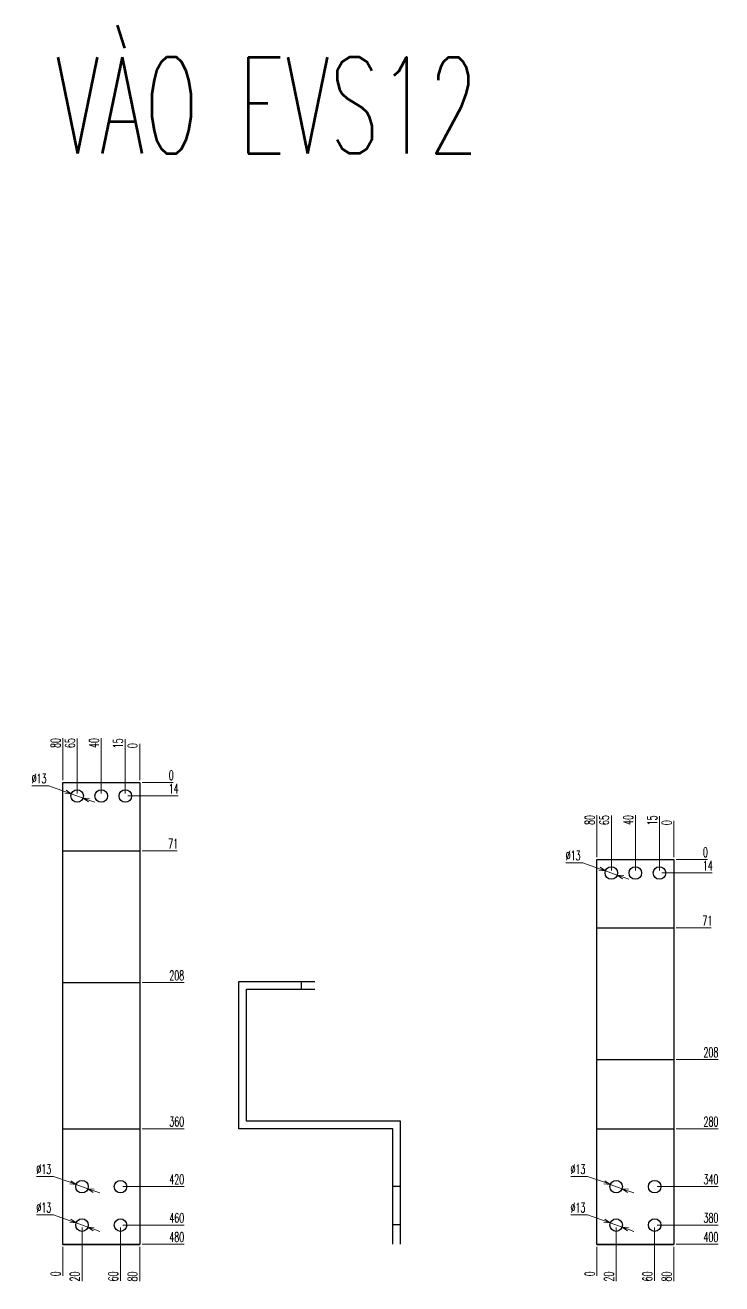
# Model space of a CAD drawing. Header units: millimetres. Extents: x 173893 to 258446, y -176540 to -123824.
# Drawn here: x 211377 to 212101, y -126380 to -125072 of the extents above; entities that cross this region are included whole.
import ezdxf
from ezdxf.enums import TextEntityAlignment as Align

# ---------------------------------------------------------------- set-up
doc = ezdxf.new("R2010")
doc.units = ezdxf.units.MM
doc.header["$LTSCALE"] = 3
doc.layers.add('@.DM. NÉT CHÍNH', color=7, linetype='Continuous')
doc.layers.add('@.VISIBLE', color=7, linetype='Continuous')
doc.styles.add('Ann_w01', font='romans.shx', dxfattribs={"width": 0.6, "bigfont": 'chineset.shx'})
doc.dimstyles.new('Dim 01_SC05', dxfattribs={"dimscale": 5, "dimtxt": 2, "dimasz": 1.3, "dimexe": 0.5, "dimexo": 0.5, "dimgap": 0.5, "dimtad": 1, "dimtoh": 1, "dimdec": 1, "dimzin": 12, "dimdsep": 46, "dimtxsty": 'Ann_w01', "dimblk": 'OPEN30', "dimcen": 1.5, "dimclrd": 6, "dimclre": 6, "dimclrt": 3, "dimadec": 1, "dimazin": 3, "dimtm": 1e-09, "dimtfac": 1, "dimtdec": 1, "dimtmove": 0, "dimatfit": 3, "dimldrblk": 'OPEN30', "dimfxl": 1, "dimtolj": 1, "dimlwd": 20, "dimlwe": 20, "dimarcsym": 0})

# ---------------------------------------------------------------- blocks, each defined once
blk = doc.blocks.new('*D3521')
at = {"layer": '@.DM. NÉT CHÍNH', "color": 6, "linetype": 'Continuous', "lineweight": 20, "transparency": 16777216}
blk.add_line((211498.6, -126339.1), (211542.3, -126339.1), dxfattribs=at)
at = {"layer": 'Defpoints', "color": 0, "linetype": 'Continuous', "transparency": 16777216}
for p in [(211456.1, -125859.1), (211496.1, -126339.1), (211524.4, -126339.1)]:
    blk.add_point(p, dxfattribs=at)
at = {"layer": '@.DM. NÉT CHÍNH', "color": 3, "linetype": 'Continuous', "transparency": 16777216, "insert": (211534.6, -126331.6), "char_height": 10, "attachment_point": 5, "style": 'Ann_w01'}
blk.add_mtext('\\A1;480', dxfattribs=at)
blk = doc.blocks.new('_Open30')
at = {"color": 0, "linetype": 'ByBlock', "lineweight": -2}
for p, q in [((-1, 0.27), (0, 0)), ((0, 0), (-1, -0.27)), ((0, 0), (-1, 0))]:
    blk.add_line(p, q, dxfattribs=at)
blk = doc.blocks.new('*D3522')
at = {"layer": '@.DM. NÉT CHÍNH', "color": 6, "linetype": 'Continuous', "lineweight": 20, "transparency": 16777216}
blk.add_line((211478.6, -126319.1), (211542.3, -126319.1), dxfattribs=at)
at = {"layer": 'Defpoints', "color": 0, "linetype": 'Continuous', "transparency": 16777216}
for p in [(211456.1, -125859.1), (211476.1, -126319.1), (211524.4, -126319.1)]:
    blk.add_point(p, dxfattribs=at)
at = {"layer": '@.DM. NÉT CHÍNH', "color": 3, "linetype": 'Continuous', "transparency": 16777216, "insert": (211534.6, -126311.6), "char_height": 10, "attachment_point": 5, "style": 'Ann_w01'}
blk.add_mtext('\\A1;460', dxfattribs=at)
blk = doc.blocks.new('*D3523')
at = {"layer": '@.DM. NÉT CHÍNH', "color": 6, "linetype": 'Continuous', "lineweight": 20, "transparency": 16777216}
blk.add_line((211478.6, -126279.1), (211542.3, -126279.1), dxfattribs=at)
at = {"layer": 'Defpoints', "color": 0, "linetype": 'Continuous', "transparency": 16777216}
for p in [(211456.1, -125859.1), (211476.1, -126279.1), (211524.4, -126279.1)]:
    blk.add_point(p, dxfattribs=at)
at = {"layer": '@.DM. NÉT CHÍNH', "color": 3, "linetype": 'Continuous', "transparency": 16777216, "insert": (211534.6, -126271.6), "char_height": 10, "attachment_point": 5, "style": 'Ann_w01'}
blk.add_mtext('\\A1;420', dxfattribs=at)
blk = doc.blocks.new('*D3524')
at = {"layer": '@.DM. NÉT CHÍNH', "color": 6, "linetype": 'Continuous', "lineweight": 20, "transparency": 16777216}
blk.add_line((211498.6, -126219.1), (211542.3, -126219.1), dxfattribs=at)
at = {"layer": 'Defpoints', "color": 0, "linetype": 'Continuous', "transparency": 16777216}
for p in [(211456.1, -125859.1), (211496.1, -126219.1), (211524.4, -126219.1)]:
    blk.add_point(p, dxfattribs=at)
at = {"layer": '@.DM. NÉT CHÍNH', "color": 3, "linetype": 'Continuous', "transparency": 16777216, "insert": (211534.6, -126211.6), "char_height": 10, "attachment_point": 5, "style": 'Ann_w01'}
blk.add_mtext('\\A1;360', dxfattribs=at)
blk = doc.blocks.new('*D3525')
at = {"layer": '@.DM. NÉT CHÍNH', "color": 6, "linetype": 'Continuous', "lineweight": 20, "transparency": 16777216}
blk.add_line((211498.6, -126067.1), (211542.3, -126067.1), dxfattribs=at)
at = {"layer": 'Defpoints', "color": 0, "linetype": 'Continuous', "transparency": 16777216}
for p in [(211456.1, -125859.1), (211496.1, -126067.1), (211524.4, -126067.1)]:
    blk.add_point(p, dxfattribs=at)
at = {"layer": '@.DM. NÉT CHÍNH', "color": 3, "linetype": 'Continuous', "transparency": 16777216, "insert": (211534.6, -126059.6), "char_height": 10, "attachment_point": 5, "style": 'Ann_w01'}
blk.add_mtext('\\A1;208', dxfattribs=at)
blk = doc.blocks.new('*D3526')
at = {"layer": '@.DM. NÉT CHÍNH', "color": 6, "linetype": 'Continuous', "lineweight": 20, "transparency": 16777216}
blk.add_line((211498.6, -125930.1), (211534.9, -125930.1), dxfattribs=at)
at = {"layer": 'Defpoints', "color": 0, "linetype": 'Continuous', "transparency": 16777216}
for p in [(211456.1, -125859.1), (211496.1, -125930.1), (211524.4, -125930.1)]:
    blk.add_point(p, dxfattribs=at)
at = {"layer": '@.DM. NÉT CHÍNH', "color": 3, "linetype": 'Continuous', "transparency": 16777216, "insert": (211530.9, -125922.6), "char_height": 10, "attachment_point": 5, "style": 'Ann_w01'}
blk.add_mtext('\\A1;71', dxfattribs=at)
blk = doc.blocks.new('*D3527')
at = {"layer": '@.DM. NÉT CHÍNH', "color": 6, "linetype": 'Continuous', "lineweight": 20, "transparency": 16777216}
blk.add_line((211483.6, -125873.1), (211536.1, -125873.1), dxfattribs=at)
at = {"layer": 'Defpoints', "color": 0, "linetype": 'Continuous', "transparency": 16777216}
for p in [(211456.1, -125859.1), (211481.1, -125873.1), (211524.4, -125873.1)]:
    blk.add_point(p, dxfattribs=at)
at = {"layer": '@.DM. NÉT CHÍNH', "color": 3, "linetype": 'Continuous', "transparency": 16777216, "insert": (211531.5, -125865.6), "char_height": 10, "attachment_point": 5, "style": 'Ann_w01'}
blk.add_mtext('\\A1;14', dxfattribs=at)
blk = doc.blocks.new('*D3528')
at = {"layer": '@.DM. NÉT CHÍNH', "color": 6, "linetype": 'Continuous', "lineweight": 20, "transparency": 16777216}
blk.add_line((211498.6, -125859.1), (211530.9, -125859.1), dxfattribs=at)
at = {"layer": 'Defpoints', "color": 0, "linetype": 'Continuous', "transparency": 16777216}
for p in [(211456.1, -125859.1), (211496.1, -125859.1), (211524.4, -125859.1)]:
    blk.add_point(p, dxfattribs=at)
at = {"layer": '@.DM. NÉT CHÍNH', "color": 3, "linetype": 'Continuous', "transparency": 16777216, "insert": (211528.9, -125851.6), "char_height": 10, "attachment_point": 5, "style": 'Ann_w01'}
blk.add_mtext('\\A1;0', dxfattribs=at)
blk = doc.blocks.new('*D3529')
at = {"layer": '@.DM. NÉT CHÍNH', "color": 6, "linetype": 'Continuous', "lineweight": 20, "transparency": 16777216}
blk.add_line((211416.1, -126341.6), (211416.1, -126371.8), dxfattribs=at)
at = {"layer": 'Defpoints', "color": 0, "linetype": 'Continuous', "transparency": 16777216}
for p in [(211416.1, -126339.1), (211416.1, -126339.1), (211416.1, -126365.3)]:
    blk.add_point(p, dxfattribs=at)
at = {"layer": '@.DM. NÉT CHÍNH', "color": 3, "linetype": 'Continuous', "transparency": 16777216, "insert": (211408.6, -126369.8), "char_height": 10, "attachment_point": 5, "rotation": 90, "style": 'Ann_w01'}
blk.add_mtext('\\A1;0', dxfattribs=at)
blk = doc.blocks.new('*D3530')
at = {"layer": '@.DM. NÉT CHÍNH', "color": 6, "linetype": 'Continuous', "lineweight": 20, "transparency": 16777216}
blk.add_line((211436.1, -126321.6), (211436.1, -126377.5), dxfattribs=at)
at = {"layer": 'Defpoints', "color": 0, "linetype": 'Continuous', "transparency": 16777216}
for p in [(211436.1, -126319.1), (211416.1, -126339.1), (211436.1, -126365.3)]:
    blk.add_point(p, dxfattribs=at)
at = {"layer": '@.DM. NÉT CHÍNH', "color": 3, "linetype": 'Continuous', "transparency": 16777216, "insert": (211428.6, -126372.6), "char_height": 10, "attachment_point": 5, "rotation": 90, "style": 'Ann_w01'}
blk.add_mtext('\\A1;20', dxfattribs=at)
blk = doc.blocks.new('*D3531')
at = {"layer": '@.DM. NÉT CHÍNH', "color": 6, "linetype": 'Continuous', "lineweight": 20, "transparency": 16777216}
blk.add_line((211476.1, -126321.6), (211476.1, -126377.2), dxfattribs=at)
at = {"layer": 'Defpoints', "color": 0, "linetype": 'Continuous', "transparency": 16777216}
for p in [(211476.1, -126319.1), (211416.1, -126339.1), (211476.1, -126365.3)]:
    blk.add_point(p, dxfattribs=at)
at = {"layer": '@.DM. NÉT CHÍNH', "color": 3, "linetype": 'Continuous', "transparency": 16777216, "insert": (211468.6, -126372.5), "char_height": 10, "attachment_point": 5, "rotation": 90, "style": 'Ann_w01'}
blk.add_mtext('\\A1;60', dxfattribs=at)
blk = doc.blocks.new('*D3532')
at = {"layer": '@.DM. NÉT CHÍNH', "color": 6, "linetype": 'Continuous', "lineweight": 20, "transparency": 16777216}
blk.add_line((211496.1, -126341.6), (211496.1, -126377.5), dxfattribs=at)
at = {"layer": 'Defpoints', "color": 0, "linetype": 'Continuous', "transparency": 16777216}
for p in [(211416.1, -126339.1), (211496.1, -126339.1), (211496.1, -126365.3)]:
    blk.add_point(p, dxfattribs=at)
at = {"layer": '@.DM. NÉT CHÍNH', "color": 3, "linetype": 'Continuous', "transparency": 16777216, "insert": (211488.6, -126372.6), "char_height": 10, "attachment_point": 5, "rotation": 90, "style": 'Ann_w01'}
blk.add_mtext('\\A1;80', dxfattribs=at)
blk = doc.blocks.new('*D3533')
at = {"layer": '@.DM. NÉT CHÍNH', "color": 6, "linetype": 'Continuous', "lineweight": 20, "transparency": 16777216}
blk.add_line((211416.1, -125856.6), (211416.1, -125813.2), dxfattribs=at)
at = {"layer": 'Defpoints', "color": 0, "linetype": 'Continuous', "transparency": 16777216}
for p in [(211416.1, -125825.4), (211416.1, -125859.1), (211496.1, -125859.1)]:
    blk.add_point(p, dxfattribs=at)
at = {"layer": '@.DM. NÉT CHÍNH', "color": 3, "linetype": 'Continuous', "transparency": 16777216, "insert": (211408.6, -125818.1), "char_height": 10, "attachment_point": 5, "rotation": 90, "style": 'Ann_w01'}
blk.add_mtext('\\A1;80', dxfattribs=at)
blk = doc.blocks.new('*D3534')
at = {"layer": '@.DM. NÉT CHÍNH', "color": 6, "linetype": 'Continuous', "lineweight": 20, "transparency": 16777216}
blk.add_line((211431.1, -125870.6), (211431.1, -125813.5), dxfattribs=at)
at = {"layer": 'Defpoints', "color": 0, "linetype": 'Continuous', "transparency": 16777216}
for p in [(211431.1, -125825.4), (211496.1, -125859.1), (211431.1, -125873.1)]:
    blk.add_point(p, dxfattribs=at)
at = {"layer": '@.DM. NÉT CHÍNH', "color": 3, "linetype": 'Continuous', "transparency": 16777216, "insert": (211423.6, -125818.2), "char_height": 10, "attachment_point": 5, "rotation": 90, "style": 'Ann_w01'}
blk.add_mtext('\\A1;65', dxfattribs=at)
blk = doc.blocks.new('*D3535')
at = {"layer": '@.DM. NÉT CHÍNH', "color": 6, "linetype": 'Continuous', "lineweight": 20, "transparency": 16777216}
blk.add_line((211456.1, -125870.6), (211456.1, -125813.2), dxfattribs=at)
at = {"layer": 'Defpoints', "color": 0, "linetype": 'Continuous', "transparency": 16777216}
for p in [(211456.1, -125825.4), (211496.1, -125859.1), (211456.1, -125873.1)]:
    blk.add_point(p, dxfattribs=at)
at = {"layer": '@.DM. NÉT CHÍNH', "color": 3, "linetype": 'Continuous', "transparency": 16777216, "insert": (211448.6, -125818.1), "char_height": 10, "attachment_point": 5, "rotation": 90, "style": 'Ann_w01'}
blk.add_mtext('\\A1;40', dxfattribs=at)
blk = doc.blocks.new('*D3536')
at = {"layer": '@.DM. NÉT CHÍNH', "color": 6, "linetype": 'Continuous', "lineweight": 20, "transparency": 16777216}
blk.add_line((211481.1, -125870.6), (211481.1, -125814.1), dxfattribs=at)
at = {"layer": 'Defpoints', "color": 0, "linetype": 'Continuous', "transparency": 16777216}
for p in [(211481.1, -125825.4), (211496.1, -125859.1), (211481.1, -125873.1)]:
    blk.add_point(p, dxfattribs=at)
at = {"layer": '@.DM. NÉT CHÍNH', "color": 3, "linetype": 'Continuous', "transparency": 16777216, "insert": (211473.6, -125818.5), "char_height": 10, "attachment_point": 5, "rotation": 90, "style": 'Ann_w01'}
blk.add_mtext('\\A1;15', dxfattribs=at)
blk = doc.blocks.new('*D3537')
at = {"layer": '@.DM. NÉT CHÍNH', "color": 6, "linetype": 'Continuous', "lineweight": 20, "transparency": 16777216}
blk.add_line((211496.1, -125856.6), (211496.1, -125818.9), dxfattribs=at)
at = {"layer": 'Defpoints', "color": 0, "linetype": 'Continuous', "transparency": 16777216}
for p in [(211496.1, -125825.4), (211496.1, -125859.1), (211496.1, -125859.1)]:
    blk.add_point(p, dxfattribs=at)
at = {"layer": '@.DM. NÉT CHÍNH', "color": 3, "linetype": 'Continuous', "transparency": 16777216, "insert": (211488.6, -125820.9), "char_height": 10, "attachment_point": 5, "rotation": 90, "style": 'Ann_w01'}
blk.add_mtext('\\A1;0', dxfattribs=at)
blk = doc.blocks.new('*D3538')
at = {"layer": '@.DM. NÉT CHÍNH', "color": 6, "linetype": 'Continuous', "lineweight": 20, "transparency": 16777216}
for p, q in [((211383.8, -125862.5), (211401.5, -125862.5)), ((211401.5, -125862.5), (211418.9, -125868.7)), ((211437.2, -125875.3), (211425, -125870.9)), ((211443.3, -125877.5), (211449.5, -125879.7))]:
    blk.add_line(p, q, dxfattribs=at)
at = {"layer": 'Defpoints', "color": 0, "linetype": 'Continuous', "transparency": 16777216}
for p in [(211425, -125870.9), (211437.2, -125875.3)]:
    blk.add_point(p, dxfattribs=at)
at = {"layer": '@.DM. NÉT CHÍNH', "color": 6, "linetype": 'Continuous', "lineweight": 20, "transparency": 16777216, "xscale": 6.5, "yscale": 6.5, "zscale": 6.5}
for p, rotation in [((211425, -125870.9), 340.2199669288829), ((211437.2, -125875.3), 160.2199669288829)]:
    blk.add_blockref('_Open30', p, dxfattribs=dict(at, rotation=rotation))
at = {"layer": '@.DM. NÉT CHÍNH', "color": 3, "linetype": 'Continuous', "transparency": 16777216, "insert": (211391.4, -125855), "char_height": 10, "attachment_point": 5, "style": 'Ann_w01'}
blk.add_mtext('\\A1;∅13', dxfattribs=at)
blk = doc.blocks.new('*D3539')
at = {"layer": '@.DM. NÉT CHÍNH', "color": 6, "linetype": 'Continuous', "lineweight": 20, "transparency": 16777216}
for p, q in [((211388.8, -126268.5), (211406.5, -126268.5)), ((211406.5, -126268.5), (211423.9, -126274.7)), ((211442.2, -126281.3), (211430, -126276.9)), ((211448.3, -126283.5), (211454.5, -126285.7))]:
    blk.add_line(p, q, dxfattribs=at)
at = {"layer": 'Defpoints', "color": 0, "linetype": 'Continuous', "transparency": 16777216}
for p in [(211430, -126276.9), (211442.2, -126281.3)]:
    blk.add_point(p, dxfattribs=at)
at = {"layer": '@.DM. NÉT CHÍNH', "color": 6, "linetype": 'Continuous', "lineweight": 20, "transparency": 16777216, "xscale": 6.5, "yscale": 6.5, "zscale": 6.5}
for p, rotation in [((211430, -126276.9), 340.2199669285981), ((211442.2, -126281.3), 160.2199669285981)]:
    blk.add_blockref('_Open30', p, dxfattribs=dict(at, rotation=rotation))
at = {"layer": '@.DM. NÉT CHÍNH', "color": 3, "linetype": 'Continuous', "transparency": 16777216, "insert": (211396.4, -126261), "char_height": 10, "attachment_point": 5, "style": 'Ann_w01'}
blk.add_mtext('\\A1;∅13', dxfattribs=at)
blk = doc.blocks.new('*D3540')
at = {"layer": '@.DM. NÉT CHÍNH', "color": 6, "linetype": 'Continuous', "lineweight": 20, "transparency": 16777216}
for p, q in [((211388.8, -126308.5), (211406.5, -126308.5)), ((211406.5, -126308.5), (211423.9, -126314.7)), ((211442.2, -126321.3), (211430, -126316.9)), ((211448.3, -126323.5), (211454.5, -126325.7))]:
    blk.add_line(p, q, dxfattribs=at)
at = {"layer": 'Defpoints', "color": 0, "linetype": 'Continuous', "transparency": 16777216}
for p in [(211430, -126316.9), (211442.2, -126321.3)]:
    blk.add_point(p, dxfattribs=at)
at = {"layer": '@.DM. NÉT CHÍNH', "color": 6, "linetype": 'Continuous', "lineweight": 20, "transparency": 16777216, "xscale": 6.5, "yscale": 6.5, "zscale": 6.5}
for p, rotation in [((211430, -126316.9), 340.2199669283831), ((211442.2, -126321.3), 160.2199669283831)]:
    blk.add_blockref('_Open30', p, dxfattribs=dict(at, rotation=rotation))
at = {"layer": '@.DM. NÉT CHÍNH', "color": 3, "linetype": 'Continuous', "transparency": 16777216, "insert": (211396.4, -126301), "char_height": 10, "attachment_point": 5, "style": 'Ann_w01'}
blk.add_mtext('\\A1;∅13', dxfattribs=at)
blk = doc.blocks.new('*D3560')
at = {"layer": '@.VISIBLE', "color": 6, "lineweight": 20, "transparency": 16777216}
blk.add_line((212054, -126339.1), (212097.7, -126339.1), dxfattribs=at)
at = {"layer": 'Defpoints', "color": 0, "transparency": 16777216}
for p in [(212011.5, -125939.1), (212051.5, -126339.1), (212079.8, -126339.1)]:
    blk.add_point(p, dxfattribs=at)
at = {"layer": '@.VISIBLE', "color": 3, "transparency": 16777216, "insert": (212090, -126331.6), "char_height": 10, "attachment_point": 5, "style": 'Ann_w01'}
blk.add_mtext('\\A1;400', dxfattribs=at)
blk = doc.blocks.new('*D3561')
at = {"layer": '@.VISIBLE', "color": 6, "lineweight": 20, "transparency": 16777216}
blk.add_line((212034, -126319.1), (212097.7, -126319.1), dxfattribs=at)
at = {"layer": 'Defpoints', "color": 0, "transparency": 16777216}
for p in [(212011.5, -125939.1), (212031.5, -126319.1), (212079.8, -126319.1)]:
    blk.add_point(p, dxfattribs=at)
at = {"layer": '@.VISIBLE', "color": 3, "transparency": 16777216, "insert": (212090, -126311.6), "char_height": 10, "attachment_point": 5, "style": 'Ann_w01'}
blk.add_mtext('\\A1;380', dxfattribs=at)
blk = doc.blocks.new('*D3542')
at = {"layer": '@.VISIBLE', "color": 6, "lineweight": 20, "transparency": 16777216}
blk.add_line((212034, -126279.1), (212097.7, -126279.1), dxfattribs=at)
at = {"layer": 'Defpoints', "color": 0, "transparency": 16777216}
for p in [(212011.5, -125939.1), (212031.5, -126279.1), (212079.8, -126279.1)]:
    blk.add_point(p, dxfattribs=at)
at = {"layer": '@.VISIBLE', "color": 3, "transparency": 16777216, "insert": (212090, -126271.6), "char_height": 10, "attachment_point": 5, "style": 'Ann_w01'}
blk.add_mtext('\\A1;340', dxfattribs=at)
blk = doc.blocks.new('*D3543')
at = {"layer": '@.VISIBLE', "color": 6, "lineweight": 20, "transparency": 16777216}
blk.add_line((212054, -126219.1), (212097.7, -126219.1), dxfattribs=at)
at = {"layer": 'Defpoints', "color": 0, "transparency": 16777216}
for p in [(212011.5, -125939.1), (212051.5, -126219.1), (212079.8, -126219.1)]:
    blk.add_point(p, dxfattribs=at)
at = {"layer": '@.VISIBLE', "color": 3, "transparency": 16777216, "insert": (212090, -126211.6), "char_height": 10, "attachment_point": 5, "style": 'Ann_w01'}
blk.add_mtext('\\A1;280', dxfattribs=at)
blk = doc.blocks.new('*D3544')
at = {"layer": '@.VISIBLE', "color": 6, "lineweight": 20, "transparency": 16777216}
blk.add_line((212054, -126147.1), (212097.7, -126147.1), dxfattribs=at)
at = {"layer": 'Defpoints', "color": 0, "transparency": 16777216}
for p in [(212011.5, -125939.1), (212051.5, -126147.1), (212079.8, -126147.1)]:
    blk.add_point(p, dxfattribs=at)
at = {"layer": '@.VISIBLE', "color": 3, "transparency": 16777216, "insert": (212090, -126139.6), "char_height": 10, "attachment_point": 5, "style": 'Ann_w01'}
blk.add_mtext('\\A1;208', dxfattribs=at)
blk = doc.blocks.new('*D3545')
at = {"layer": '@.VISIBLE', "color": 6, "lineweight": 20, "transparency": 16777216}
blk.add_line((212054, -126010.1), (212090.3, -126010.1), dxfattribs=at)
at = {"layer": 'Defpoints', "color": 0, "transparency": 16777216}
for p in [(212011.5, -125939.1), (212051.5, -126010.1), (212079.8, -126010.1)]:
    blk.add_point(p, dxfattribs=at)
at = {"layer": '@.VISIBLE', "color": 3, "transparency": 16777216, "insert": (212086.3, -126002.6), "char_height": 10, "attachment_point": 5, "style": 'Ann_w01'}
blk.add_mtext('\\A1;71', dxfattribs=at)
blk = doc.blocks.new('*D3546')
at = {"layer": '@.VISIBLE', "color": 6, "lineweight": 20, "transparency": 16777216}
blk.add_line((212039, -125953.1), (212091.4, -125953.1), dxfattribs=at)
at = {"layer": 'Defpoints', "color": 0, "transparency": 16777216}
for p in [(212011.5, -125939.1), (212036.5, -125953.1), (212079.8, -125953.1)]:
    blk.add_point(p, dxfattribs=at)
at = {"layer": '@.VISIBLE', "color": 3, "transparency": 16777216, "insert": (212086.8, -125945.6), "char_height": 10, "attachment_point": 5, "style": 'Ann_w01'}
blk.add_mtext('\\A1;14', dxfattribs=at)
blk = doc.blocks.new('*D3547')
at = {"layer": '@.VISIBLE', "color": 6, "lineweight": 20, "transparency": 16777216}
blk.add_line((212054, -125939.1), (212086.3, -125939.1), dxfattribs=at)
at = {"layer": 'Defpoints', "color": 0, "transparency": 16777216}
for p in [(212011.5, -125939.1), (212051.5, -125939.1), (212079.8, -125939.1)]:
    blk.add_point(p, dxfattribs=at)
at = {"layer": '@.VISIBLE', "color": 3, "transparency": 16777216, "insert": (212084.3, -125931.6), "char_height": 10, "attachment_point": 5, "style": 'Ann_w01'}
blk.add_mtext('\\A1;0', dxfattribs=at)
blk = doc.blocks.new('*D3548')
at = {"layer": '@.VISIBLE', "color": 6, "lineweight": 20, "transparency": 16777216}
blk.add_line((211971.5, -126341.6), (211971.5, -126371.8), dxfattribs=at)
at = {"layer": 'Defpoints', "color": 0, "transparency": 16777216}
for p in [(211971.5, -126339.1), (211971.5, -126339.1), (211971.5, -126365.3)]:
    blk.add_point(p, dxfattribs=at)
at = {"layer": '@.VISIBLE', "color": 3, "transparency": 16777216, "insert": (211964, -126369.8), "char_height": 10, "attachment_point": 5, "rotation": 90, "style": 'Ann_w01'}
blk.add_mtext('\\A1;0', dxfattribs=at)
blk = doc.blocks.new('*D3549')
at = {"layer": '@.VISIBLE', "color": 6, "lineweight": 20, "transparency": 16777216}
blk.add_line((211991.5, -126321.6), (211991.5, -126377.5), dxfattribs=at)
at = {"layer": 'Defpoints', "color": 0, "transparency": 16777216}
for p in [(211991.5, -126319.1), (211971.5, -126339.1), (211991.5, -126365.3)]:
    blk.add_point(p, dxfattribs=at)
at = {"layer": '@.VISIBLE', "color": 3, "transparency": 16777216, "insert": (211984, -126372.6), "char_height": 10, "attachment_point": 5, "rotation": 90, "style": 'Ann_w01'}
blk.add_mtext('\\A1;20', dxfattribs=at)
blk = doc.blocks.new('*D3553')
at = {"layer": '@.VISIBLE', "color": 6, "lineweight": 20, "transparency": 16777216}
blk.add_line((212031.5, -126321.6), (212031.5, -126377.2), dxfattribs=at)
at = {"layer": 'Defpoints', "color": 0, "transparency": 16777216}
for p in [(212031.5, -126319.1), (211971.5, -126339.1), (212031.5, -126365.3)]:
    blk.add_point(p, dxfattribs=at)
at = {"layer": '@.VISIBLE', "color": 3, "transparency": 16777216, "insert": (212024, -126372.5), "char_height": 10, "attachment_point": 5, "rotation": 90, "style": 'Ann_w01'}
blk.add_mtext('\\A1;60', dxfattribs=at)
blk = doc.blocks.new('*D3554')
at = {"layer": '@.VISIBLE', "color": 6, "lineweight": 20, "transparency": 16777216}
blk.add_line((212051.5, -126341.6), (212051.5, -126377.5), dxfattribs=at)
at = {"layer": 'Defpoints', "color": 0, "transparency": 16777216}
for p in [(211971.5, -126339.1), (212051.5, -126339.1), (212051.5, -126365.3)]:
    blk.add_point(p, dxfattribs=at)
at = {"layer": '@.VISIBLE', "color": 3, "transparency": 16777216, "insert": (212044, -126372.6), "char_height": 10, "attachment_point": 5, "rotation": 90, "style": 'Ann_w01'}
blk.add_mtext('\\A1;80', dxfattribs=at)
blk = doc.blocks.new('*D3555')
at = {"layer": '@.VISIBLE', "color": 6, "lineweight": 20, "transparency": 16777216}
blk.add_line((211971.5, -125936.6), (211971.5, -125893.2), dxfattribs=at)
at = {"layer": 'Defpoints', "color": 0, "transparency": 16777216}
for p in [(211971.5, -125905.4), (211971.5, -125939.1), (212051.5, -125939.1)]:
    blk.add_point(p, dxfattribs=at)
at = {"layer": '@.VISIBLE', "color": 3, "transparency": 16777216, "insert": (211964, -125898.1), "char_height": 10, "attachment_point": 5, "rotation": 90, "style": 'Ann_w01'}
blk.add_mtext('\\A1;80', dxfattribs=at)
blk = doc.blocks.new('*D3556')
at = {"layer": '@.VISIBLE', "color": 6, "lineweight": 20, "transparency": 16777216}
blk.add_line((211986.5, -125950.6), (211986.5, -125893.5), dxfattribs=at)
at = {"layer": 'Defpoints', "color": 0, "transparency": 16777216}
for p in [(211986.5, -125905.4), (212051.5, -125939.1), (211986.5, -125953.1)]:
    blk.add_point(p, dxfattribs=at)
at = {"layer": '@.VISIBLE', "color": 3, "transparency": 16777216, "insert": (211979, -125898.2), "char_height": 10, "attachment_point": 5, "rotation": 90, "style": 'Ann_w01'}
blk.add_mtext('\\A1;65', dxfattribs=at)
blk = doc.blocks.new('*D3557')
at = {"layer": '@.VISIBLE', "color": 6, "lineweight": 20, "transparency": 16777216}
blk.add_line((212011.5, -125950.6), (212011.5, -125893.2), dxfattribs=at)
at = {"layer": 'Defpoints', "color": 0, "transparency": 16777216}
for p in [(212011.5, -125905.4), (212051.5, -125939.1), (212011.5, -125953.1)]:
    blk.add_point(p, dxfattribs=at)
at = {"layer": '@.VISIBLE', "color": 3, "transparency": 16777216, "insert": (212004, -125898.1), "char_height": 10, "attachment_point": 5, "rotation": 90, "style": 'Ann_w01'}
blk.add_mtext('\\A1;40', dxfattribs=at)
blk = doc.blocks.new('*D3558')
at = {"layer": '@.VISIBLE', "color": 6, "lineweight": 20, "transparency": 16777216}
blk.add_line((212036.5, -125950.6), (212036.5, -125894.1), dxfattribs=at)
at = {"layer": 'Defpoints', "color": 0, "transparency": 16777216}
for p in [(212036.5, -125905.4), (212051.5, -125939.1), (212036.5, -125953.1)]:
    blk.add_point(p, dxfattribs=at)
at = {"layer": '@.VISIBLE', "color": 3, "transparency": 16777216, "insert": (212029, -125898.5), "char_height": 10, "attachment_point": 5, "rotation": 90, "style": 'Ann_w01'}
blk.add_mtext('\\A1;15', dxfattribs=at)
blk = doc.blocks.new('*D3559')
at = {"layer": '@.VISIBLE', "color": 6, "lineweight": 20, "transparency": 16777216}
blk.add_line((212051.5, -125936.6), (212051.5, -125898.9), dxfattribs=at)
at = {"layer": 'Defpoints', "color": 0, "transparency": 16777216}
for p in [(212051.5, -125905.4), (212051.5, -125939.1), (212051.5, -125939.1)]:
    blk.add_point(p, dxfattribs=at)
at = {"layer": '@.VISIBLE', "color": 3, "transparency": 16777216, "insert": (212044, -125900.9), "char_height": 10, "attachment_point": 5, "rotation": 90, "style": 'Ann_w01'}
blk.add_mtext('\\A1;0', dxfattribs=at)
blk = doc.blocks.new('*D3550')
at = {"layer": '@.VISIBLE', "color": 6, "lineweight": 20, "transparency": 16777216}
for p, q in [((211939.2, -125942.5), (211956.8, -125942.5)), ((211956.8, -125942.5), (211974.2, -125948.7)), ((211992.6, -125955.3), (211980.3, -125950.9)), ((211998.7, -125957.5), (212004.8, -125959.7))]:
    blk.add_line(p, q, dxfattribs=at)
at = {"layer": 'Defpoints', "color": 0, "transparency": 16777216}
for p in [(211980.3, -125950.9), (211992.6, -125955.3)]:
    blk.add_point(p, dxfattribs=at)
at = {"layer": '@.VISIBLE', "color": 6, "lineweight": 20, "transparency": 16777216, "xscale": 6.5, "yscale": 6.5, "zscale": 6.5}
for p, rotation in [((211980.3, -125950.9), 340.2199669288056), ((211992.6, -125955.3), 160.2199669288056)]:
    blk.add_blockref('_Open30', p, dxfattribs=dict(at, rotation=rotation))
at = {"layer": '@.VISIBLE', "color": 3, "transparency": 16777216, "insert": (211946.7, -125935), "char_height": 10, "attachment_point": 5, "style": 'Ann_w01'}
blk.add_mtext('\\A1;∅13', dxfattribs=at)
blk = doc.blocks.new('*D3551')
at = {"layer": '@.VISIBLE', "color": 6, "lineweight": 20, "transparency": 16777216}
for p, q in [((211944.2, -126268.5), (211961.8, -126268.5)), ((211961.8, -126268.5), (211979.2, -126274.7)), ((211997.6, -126281.3), (211985.3, -126276.9)), ((212003.7, -126283.5), (212009.8, -126285.7))]:
    blk.add_line(p, q, dxfattribs=at)
at = {"layer": 'Defpoints', "color": 0, "transparency": 16777216}
for p in [(211985.3, -126276.9), (211997.6, -126281.3)]:
    blk.add_point(p, dxfattribs=at)
at = {"layer": '@.VISIBLE', "color": 6, "lineweight": 20, "transparency": 16777216, "xscale": 6.5, "yscale": 6.5, "zscale": 6.5}
for p, rotation in [((211985.3, -126276.9), 340.2199669286076), ((211997.6, -126281.3), 160.2199669286076)]:
    blk.add_blockref('_Open30', p, dxfattribs=dict(at, rotation=rotation))
at = {"layer": '@.VISIBLE', "color": 3, "transparency": 16777216, "insert": (211951.7, -126261), "char_height": 10, "attachment_point": 5, "style": 'Ann_w01'}
blk.add_mtext('\\A1;∅13', dxfattribs=at)
blk = doc.blocks.new('*D3552')
at = {"layer": '@.VISIBLE', "color": 6, "lineweight": 20, "transparency": 16777216}
for p, q in [((211944.2, -126308.5), (211961.8, -126308.5)), ((211961.8, -126308.5), (211979.2, -126314.7)), ((211997.6, -126321.3), (211985.3, -126316.9)), ((212003.7, -126323.5), (212009.8, -126325.7))]:
    blk.add_line(p, q, dxfattribs=at)
at = {"layer": 'Defpoints', "color": 0, "transparency": 16777216}
for p in [(211985.3, -126316.9), (211997.6, -126321.3)]:
    blk.add_point(p, dxfattribs=at)
at = {"layer": '@.VISIBLE', "color": 6, "lineweight": 20, "transparency": 16777216, "xscale": 6.5, "yscale": 6.5, "zscale": 6.5}
for p, rotation in [((211985.3, -126316.9), 340.2199669285737), ((211997.6, -126321.3), 160.2199669285737)]:
    blk.add_blockref('_Open30', p, dxfattribs=dict(at, rotation=rotation))
at = {"layer": '@.VISIBLE', "color": 3, "transparency": 16777216, "insert": (211951.7, -126301), "char_height": 10, "attachment_point": 5, "style": 'Ann_w01'}
blk.add_mtext('\\A1;∅13', dxfattribs=at)

msp = doc.modelspace()

# ---------------------------------------------------------------- linework, layer by layer
at = {"layer": '@.DM. NÉT CHÍNH', "linetype": 'Continuous'}
for p, q in [((211664.06, -126065.99), (211664.06, -126073.99)), ((211767.11, -126278.97), (211759.11, -126278.97)), ((211767.11, -126318.97), (211759.11, -126318.97))]:
    msp.add_line(p, q, dxfattribs=at)
at = {"layer": '@.VISIBLE', "color": 1}
msp.add_line((211416.1, -126339.14), (211496.1, -126339.14), dxfattribs=at)
at = {"layer": '@.VISIBLE', "color": 2}
msp.add_line((211971.46, -126339.14), (212051.46, -126339.14), dxfattribs=at)
at = {"layer": '@.VISIBLE', "color": 1}
for points in [[(211416.1, -126339.14), (211416.1, -125859.14), (211496.1, -125859.14), (211496.1, -126339.14)], [(211416.1, -126339.14), (211416.1, -125930.14), (211496.1, -125930.14), (211496.1, -126339.14)], [(211416.1, -126339.14), (211416.1, -126067.14), (211496.1, -126067.14), (211496.1, -126339.14)], [(211416.1, -126339.14), (211416.1, -126219.14), (211496.1, -126219.14), (211496.1, -126339.14)]]:
    msp.add_lwpolyline(points, close=True, dxfattribs=at)
at = {"layer": '@.VISIBLE', "color": 2}
for points in [[(211971.46, -126339.14), (211971.46, -125939.14), (212051.46, -125939.14), (212051.46, -126339.14)], [(211971.46, -126339.14), (211971.46, -126010.14), (212051.46, -126010.14), (212051.46, -126339.14)], [(211971.46, -126339.14), (211971.46, -126147.14), (212051.46, -126147.14), (212051.46, -126339.14)], [(211971.46, -126339.14), (211971.46, -126219.14), (212051.46, -126219.14), (212051.46, -126339.14)]]:
    msp.add_lwpolyline(points, close=True, dxfattribs=at)
at = {"layer": '@.VISIBLE', "color": 1}
for points in [[(211759.11, -126338.99), (211759.11, -126218.99), (211599.11, -126218.99), (211599.11, -126065.99), (211678.06, -126065.99)], [(211767.11, -126338.99), (211767.11, -126210.99), (211607.11, -126210.99), (211607.11, -126073.99), (211678.06, -126073.99)]]:
    msp.add_lwpolyline(points, dxfattribs=at)
for centre in [(211431.1, -125873.14), (211456.1, -125873.14), (211481.1, -125873.14), (211436.1, -126279.14), (211476.1, -126279.14), (211436.1, -126319.14), (211476.1, -126319.14)]:
    msp.add_circle(centre, 6.5, dxfattribs=at)
at = {"layer": '@.VISIBLE', "color": 2}
for centre in [(211986.46, -125953.14), (212011.46, -125953.14), (212036.46, -125953.14), (211991.46, -126279.14), (212031.46, -126279.14), (211991.46, -126319.14), (212031.46, -126319.14)]:
    msp.add_circle(centre, 6.5, dxfattribs=at)

# ---------------------------------------------------------------- texts
at = {"color": 1, "style": 'Ann_w01', "width": 0.6}
msp.add_text('VÀO EVS12', height=100, dxfattribs=at).set_placement((211628.12, -125155.35), align=Align.MIDDLE_CENTER)

# ---------------------------------------------------------------- dimensions: what is measured, and where the dimension line sits
at = {"layer": '@.DM. NÉT CHÍNH', "linetype": 'Continuous'}
for feature_location, offset, dtype, origin, picture, middle in [((211416.1, -125859.14), (0, 33.7), 1, (211496.1, -125859.14), '*D3533', (211408.6, -125818.08)), ((211431.1, -125873.14), (0, 47.7), 1, (211496.1, -125859.14), '*D3534', (211423.6, -125818.23)), ((211456.1, -125873.14), (0, 47.7), 1, (211496.1, -125859.14), '*D3535', (211448.6, -125818.08)), ((211481.1, -125873.14), (0, 47.7), 1, (211496.1, -125859.14), '*D3536', (211473.6, -125818.51)), ((211496.10231854, -125859.13876565), (0, 33.69697798), 1, (211496.10231854, -125859.13876565), '*D3537', (211488.60231854, -125820.94178767)), ((211496.10231854, -125859.13876565), (28.31509591, 0), 0, (211456.10231854, -125859.13876565), '*D3528', (211528.91741444, -125851.63876565)), ((211481.1, -125873.14), (43.32, 0), 0, (211456.1, -125859.14), '*D3527', (211531.49, -125865.64)), ((211496.1, -126339.14), (28.32, 0), 0, (211456.1, -125859.14), '*D3521', (211534.63, -126331.64)), ((211476.1, -126319.14), (48.32, 0), 0, (211456.1, -125859.14), '*D3522', (211534.63, -126311.64)), ((211476.1, -126279.14), (48.32, 0), 0, (211456.1, -125859.14), '*D3523', (211534.63, -126271.64)), ((211496.1, -126219.14), (28.32, 0), 0, (211456.1, -125859.14), '*D3524', (211534.63, -126211.64)), ((211496.1, -126067.14), (28.32, 0), 0, (211456.1, -125859.14), '*D3525', (211534.63, -126059.64)), ((211496.1, -125930.14), (28.32, 0), 0, (211456.1, -125859.14), '*D3526', (211530.92, -125922.64)), ((211436.1, -126319.14), (0, -46.12), 1, (211416.1, -126339.14), '*D3530', (211428.6, -126372.62)), ((211476.1, -126319.14), (0, -46.12), 1, (211416.1, -126339.14), '*D3531', (211468.6, -126372.47)), ((211416.10231854, -126339.13876565), (0, -26.11971747), 1, (211416.10231854, -126339.13876565), '*D3529', (211408.60231854, -126369.75848312)), ((211496.1, -126339.14), (0, -26.12), 1, (211416.1, -126339.14), '*D3532', (211488.6, -126372.62))]:
    dim = msp.add_ordinate_dim(feature_location=feature_location, offset=offset, dtype=dtype, origin=origin, dimstyle='Dim 01_SC05', dxfattribs=at)
    dim.commit()
    dim.dimension.update_dxf_attribs({"geometry": picture, "text_midpoint": middle})
for p1, p2, picture, middle in [((211437.22, -125875.34), (211424.99, -125870.94), '*D3538', (211391.39, -125862.48)), ((211442.22, -126281.34), (211429.99, -126276.94), '*D3539', (211396.39, -126268.48)), ((211442.22, -126321.34), (211429.99, -126316.94), '*D3540', (211396.39, -126308.48))]:
    dim = msp.add_diameter_dim_2p(p1=p1, p2=p2, dimstyle='Dim 01_SC05', dxfattribs=at)
    dim.commit()
    dim.dimension.update_dxf_attribs({"geometry": picture, "text_midpoint": middle, "dimtype": 163})
at = {"layer": '@.VISIBLE', "color": 2}
for feature_location, offset, dtype, origin, picture, middle in [((211971.46, -125939.14), (0, 33.7), 1, (212051.46, -125939.14), '*D3555', (211963.96, -125898.08)), ((211986.46, -125953.14), (0, 47.7), 1, (212051.46, -125939.14), '*D3556', (211978.96, -125898.23)), ((212011.46, -125953.14), (0, 47.7), 1, (212051.46, -125939.14), '*D3557', (212003.96, -125898.08)), ((212036.46, -125953.14), (0, 47.7), 1, (212051.46, -125939.14), '*D3558', (212028.96, -125898.51)), ((212051.45774857, -125939.13876565), (0, 33.69697798), 1, (212051.45774857, -125939.13876565), '*D3559', (212043.95774857, -125900.94178767)), ((212051.45774857, -125939.13876565), (28.31509591, 0), 0, (212011.45774857, -125939.13876565), '*D3547', (212084.27284447, -125931.63876565)), ((212036.46, -125953.14), (43.32, 0), 0, (212011.46, -125939.14), '*D3546', (212086.84, -125945.64)), ((212051.46, -126339.14), (28.32, 0), 0, (212011.46, -125939.14), '*D3560', (212089.99, -126331.64)), ((212031.46, -126319.14), (48.32, 0), 0, (212011.46, -125939.14), '*D3561', (212089.99, -126311.64)), ((212031.46, -126279.14), (48.32, 0), 0, (212011.46, -125939.14), '*D3542', (212089.99, -126271.64)), ((212051.46, -126219.14), (28.32, 0), 0, (212011.46, -125939.14), '*D3543', (212089.99, -126211.64)), ((212051.46, -126147.14), (28.32, 0), 0, (212011.46, -125939.14), '*D3544', (212089.99, -126139.64)), ((212051.46, -126010.14), (28.32, 0), 0, (212011.46, -125939.14), '*D3545', (212086.27, -126002.64)), ((211991.46, -126319.14), (0, -46.12), 1, (211971.46, -126339.14), '*D3549', (211983.96, -126372.62)), ((212031.46, -126319.14), (0, -46.12), 1, (211971.46, -126339.14), '*D3553', (212023.96, -126372.47)), ((211971.45774857, -126339.13876565), (0, -26.11971747), 1, (211971.45774857, -126339.13876565), '*D3548', (211963.95774857, -126369.75848312)), ((212051.46, -126339.14), (0, -26.12), 1, (211971.46, -126339.14), '*D3554', (212043.96, -126372.62))]:
    dim = msp.add_ordinate_dim(feature_location=feature_location, offset=offset, dtype=dtype, origin=origin, dimstyle='Dim 01_SC05', dxfattribs=at)
    dim.commit()
    dim.dimension.update_dxf_attribs({"geometry": picture, "text_midpoint": middle})
for p1, p2, picture, middle in [((211992.57, -125955.34), (211980.34, -125950.94), '*D3550', (211946.74, -125942.48)), ((211997.57, -126281.34), (211985.34, -126276.94), '*D3551', (211951.74, -126268.48)), ((211997.57, -126321.34), (211985.34, -126316.94), '*D3552', (211951.74, -126308.48))]:
    dim = msp.add_diameter_dim_2p(p1=p1, p2=p2, dimstyle='Dim 01_SC05', dxfattribs=at)
    dim.commit()
    dim.dimension.update_dxf_attribs({"geometry": picture, "text_midpoint": middle, "dimtype": 163})

doc.saveas('drawing.dxf')
